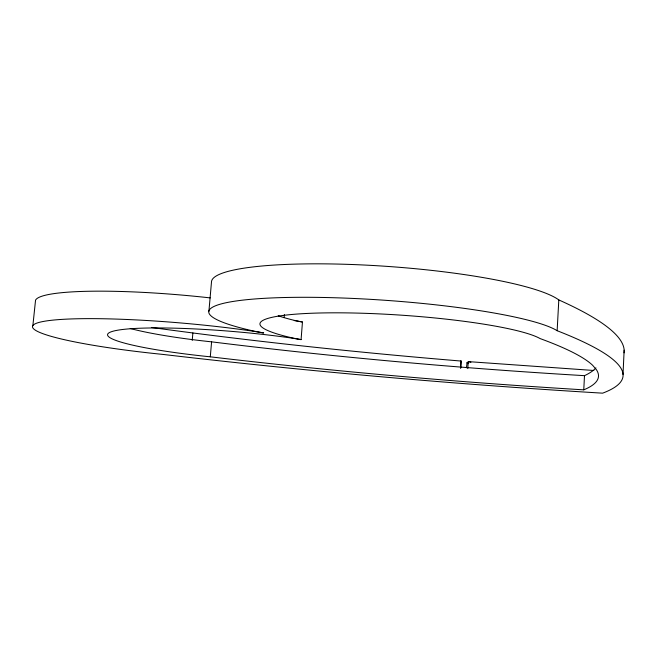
<?xml version="1.0" encoding="UTF-8"?>
<svg xmlns="http://www.w3.org/2000/svg" width="657" height="657" viewBox="0 0 657 657"><rect width="100%" height="100%" fill="white"/><g stroke="black" fill="none" stroke-linecap="round" stroke-linejoin="round"><path stroke-width="0.99" d="M623 374.465L624.15 350.197M278.231 315.787A142.216 20.49 4 0 0 294.894 320.493L302.466 322.029L301.078 339.62L292.8 338.232A124.395 13.657 4.8 0 0 114.745 330.791A124.395 13.657 4.8 0 0 210.289 356.817C334.421 371.492 458.997 382.325 583.769 389.839L584.492 375.664A876.545 94.403 6.7 0 0 595.924 367.895M557.144 330.717A176.971 23.939 4.1 0 0 303.411 297.293A176.971 23.939 4.1 0 0 254.169 331.161L263.703 332.968L253.364 331.227A150.396 16.515 5 0 0 39.814 322.217A150.396 16.515 5 0 0 163.174 354.443C309.25 371.542 455.81 384.32 602.609 393.165A1178.297 109.21 7 0 0 557.144 330.717L558.811 299.929A176.454 27.914 4.1 0 0 369.431 265.297A176.454 27.914 4.1 0 0 211.546 281.385L208.901 311.377M466.396 367.805L467.111 362.845A7.046 0.788 3.6 0 0 468.605 362.82M467.792 368.626L468.227 361.613L593.829 370.482M460.532 368.06L460.976 361.038C357.515 352.489 254.226 341.517 151.381 327.457M460.762 368.076L461.214 361.054M284.153 317.536L284.391 314.572M210.289 356.817L211.595 341.845A124.198 15.185 4.9 0 1 130.234 328.5M192.214 340.425L192.879 332.943M32.85 325.79L35.544 300.208A150.026 19.283 5.2 0 1 210.215 297.9M460.549 361.038L460.976 361.038M584.492 375.664C459.884 368.273 335.481 357.186 211.595 341.845M466.708 362.836L468.753 362.993M468.227 361.613L469.024 361.736A7.046 0.788 3.6 0 1 470.872 362.418M294.213 320.55L302.466 322.029M301.078 339.62L293.482 338.183A142.479 18.437 4 0 1 337.493 312.822A142.479 18.437 4 0 1 540.087 338.569A878.352 84.958 6.4 0 1 592.671 365.333L596.4 369.686A878.352 84.958 6.4 0 1 583.769 389.839M558.811 299.929A1173.928 127.294 7.6 0 1 624.043 352.85"/></g></svg>
